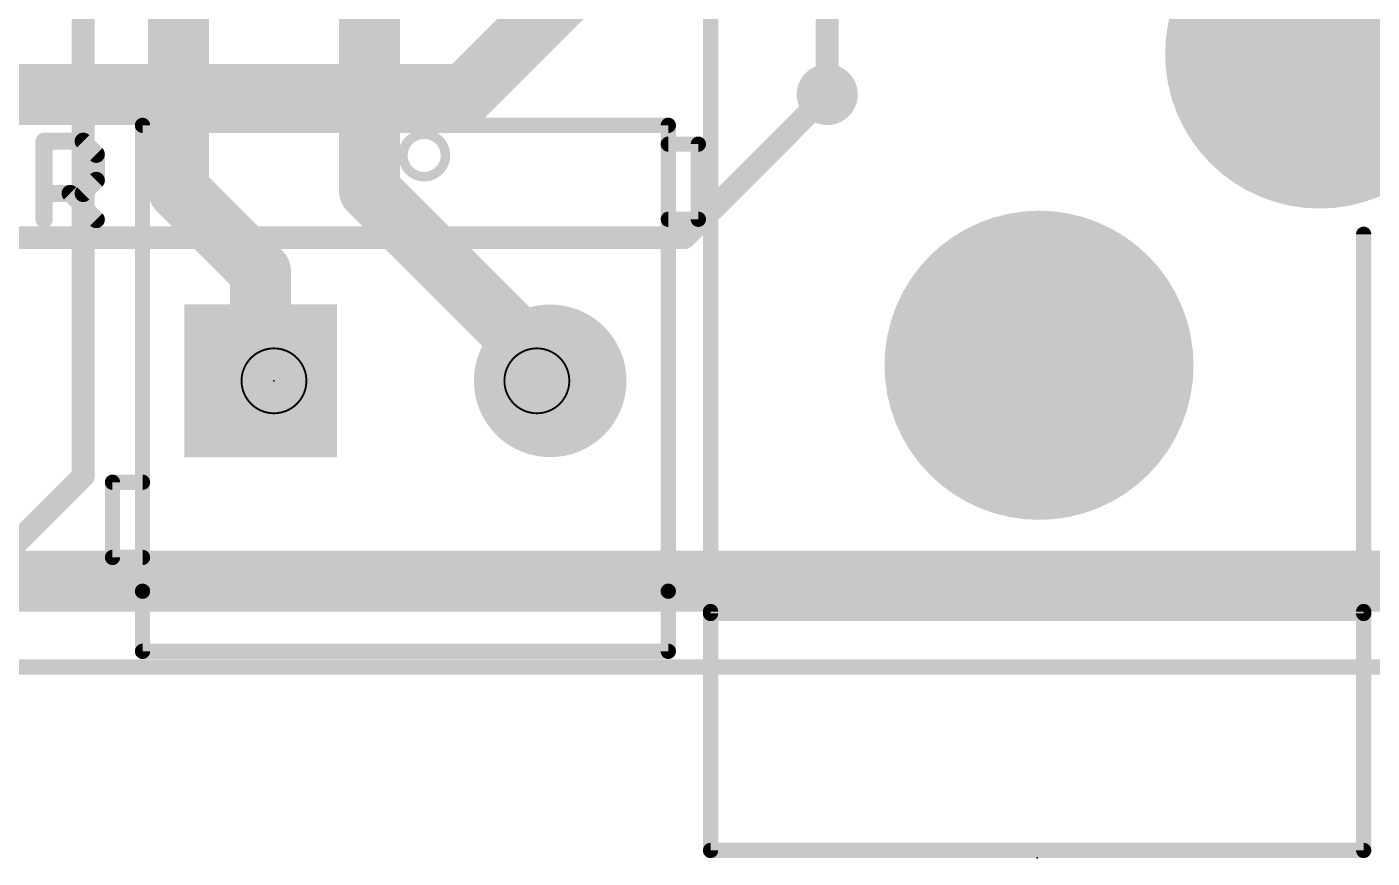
# Model space of a CAD drawing. Extents: x -0.1 to 52.8, y -11.4 to 50.9.
# Drawn here: x 25.92 to 43.83, y -2.54 to 8.52 of the extents above; entities that cross this region are included whole.
import ezdxf

# ---------------------------------------------------------------- set-up
doc = ezdxf.new("R2010")
doc.units = 0
for name, color, linetype in [('1', 12, 'CONTINUOUS'), ('16', 132, 'CONTINUOUS'), ('17', 110, 'CONTINUOUS'), ('18', 110, 'CONTINUOUS'), ('20', 53, 'CONTINUOUS'), ('21', 41, 'CONTINUOUS'), ('23', 53, 'CONTINUOUS'), ('51', 53, 'CONTINUOUS')]:
    doc.layers.add(name, color=color, linetype=linetype)

# ---------------------------------------------------------------- blocks, each defined once
blk = doc.blocks.new('RECT')
blk.add_solid([(-0.5, -0.5), (0.5, -0.5), (-0.5, 0.5), (0.5, 0.5)])
blk = doc.blocks.new('ROUNDP')
at = {"const_width": 0.5}
blk.add_lwpolyline([(0, -0.25, 1), (0, 0.25, 1), (0, -0.25)], format="xyb", dxfattribs=at)
blk = doc.blocks.new('SQUAREP')
blk.add_solid([(-0.5, -0.5), (0.5, -0.5), (-0.5, 0.5), (0.5, 0.5)])
blk = doc.blocks.new('ROUNDV')
at = {"const_width": 0.5}
blk.add_lwpolyline([(0, -0.25, 1), (0, 0.25, 1), (0, -0.25)], format="xyb", dxfattribs=at)

msp = doc.modelspace()

# ---------------------------------------------------------------- linework, layer by layer
at = {"layer": '1'}
for points, const_width in [([(35.56, 11.43), (31.75, 7.62)], 0.8128), ([(31.75, 7.62), (17.78, 7.62)], 0.8128), ([(34.671, 5.715), (36.576, 7.62)], 0.3048), ([(15.875, 5.715), (33.655, 5.715)], 0.3048), ([(33.655, 5.715), (34.671, 5.715)], 0.3048), ([(48.133, 1.143), (13.716, 1.143)], 0.8128)]:
    msp.add_lwpolyline(points, dxfattribs=dict(at, const_width=const_width))
for points, const_width in [([(31.6063, 7.7637, 1), (31.8937, 7.4763)], 0.4064), ([(31.75, 7.4168, 1), (31.75, 7.8232)], 0.4064), ([(36.6299, 7.5661, 1), (36.5221, 7.6739)], 0.1524), ([(33.655, 5.7912, 1), (33.655, 5.6388)], 0.1524), ([(33.655, 5.6388, 1), (33.655, 5.7912)], 0.1524), ([(34.6171, 5.7689, 1), (34.7249, 5.6611)], 0.1524), ([(34.671, 5.6388, 1), (34.671, 5.7912)], 0.1524)]:
    msp.add_lwpolyline(points, format="xyb", dxfattribs=dict(at, const_width=const_width))
at = {"layer": '16'}
for points, const_width in [([(36.576, 7.62), (36.576, 22.606)], 0.3048), ([(30.48, 6.35), (30.48, 16.51)], 0.8128), ([(27.94, 6.35), (27.94, 12.7)], 0.8128), ([(26.67, 11.43), (26.67, 2.54)], 0.3048), ([(29.0322, 5.2578), (27.94, 6.35)], 0.8128), ([(32.8878, 3.9422), (30.48, 6.35)], 0.8128), ([(29.0322, 3.81), (29.0322, 5.2578)], 0.8128), ([(32.8878, 3.81), (32.8878, 3.9422)], 0.8128), ([(26.67, 2.54), (25.4, 1.27)], 0.3048), ([(50.8, 0), (0, 0)], 0.2032)]:
    msp.add_lwpolyline(points, dxfattribs=dict(at, const_width=const_width))
for points, const_width in [([(36.4998, 7.62, 1), (36.6522, 7.62)], 0.1524), ([(28.0837, 6.4937, 1), (27.7963, 6.2063)], 0.4064), ([(30.6237, 6.4937, 1), (30.3363, 6.2063)], 0.4064), ([(27.7368, 6.35, 1), (28.1432, 6.35)], 0.4064), ([(30.2768, 6.35, 1), (30.6832, 6.35)], 0.4064), ([(29.2354, 5.2578, 1), (28.829, 5.2578)], 0.4064), ([(28.8885, 5.1141, 1), (29.1759, 5.4015)], 0.4064), ([(33.091, 3.9422, 1), (32.6846, 3.9422)], 0.4064), ([(32.7441, 3.7985, 1), (33.0315, 4.0859)], 0.4064), ([(28.829, 3.81, 1), (29.2354, 3.81)], 0.4064), ([(32.6846, 3.81, 1), (33.091, 3.81)], 0.4064), ([(26.7239, 2.4861, 1), (26.6161, 2.5939)], 0.1524), ([(26.5938, 2.54, 1), (26.7462, 2.54)], 0.1524)]:
    msp.add_lwpolyline(points, format="xyb", dxfattribs=dict(at, const_width=const_width))
at = {"layer": '20', "const_width": 0.2032}
msp.add_lwpolyline([(0, 0), (50.47, 0)], dxfattribs=at)
at = {"layer": '21'}
for points, const_width in [([(35.0224, 0.714), (35.0224, 11.7188)], 0.2032), ([(27.46, 7.21), (34.46, 7.21)], 0.2032), ([(27.46, 1.01), (27.46, 7.21)], 0.2032), ([(34.46, 7.21), (34.46, 1.01)], 0.2032), ([(26.1493, 5.9563), (26.1493, 6.9986)], 0.2286), ([(26.1493, 6.9986), (26.6704, 6.9986)], 0.2286), ([(26.6704, 6.9986), (26.8442, 6.8249)], 0.2286), ([(26.8442, 6.8249), (26.8442, 6.4774)], 0.2286), ([(26.8442, 6.4774), (26.6704, 6.3037)], 0.2286), ([(26.6704, 6.3037), (26.1493, 6.3037)], 0.2286), ([(26.4967, 6.3037), (26.8442, 5.9563)], 0.2286), ([(43.7176, 0.714), (43.7176, 5.76)], 0.2032), ([(27.46, 0.21), (27.46, 1.01)], 0.2032), ([(34.46, 1.01), (27.46, 1.01)], 0.2032), ([(34.46, 1.01), (34.46, 0.21)], 0.2032), ([(35.0224, 0.714), (43.7176, 0.714)], 0.2032), ([(34.46, 0.21), (27.46, 0.21)], 0.2032)]:
    msp.add_lwpolyline(points, dxfattribs=dict(at, const_width=const_width))
for points, const_width in [([(27.46, 7.2608, 1), (27.46, 7.1592)], 0.1016), ([(27.5108, 7.21, 1), (27.4092, 7.21)], 0.1016), ([(34.5108, 7.21, 1), (34.4092, 7.21)], 0.1016), ([(34.46, 7.1592, 1), (34.46, 7.2608)], 0.1016), ([(26.2065, 6.9986, 1), (26.0922, 6.9986)], 0.1143), ([(26.1493, 7.0557, 1), (26.1493, 6.9414)], 0.1143), ([(26.7109, 7.039, 1), (26.63, 6.9582)], 0.1143), ([(26.6704, 6.9414, 1), (26.6704, 7.0557)], 0.1143), ([(26.9013, 6.8249, 1), (26.787, 6.8249)], 0.1143), ([(26.8037, 6.7845, 1), (26.8846, 6.8653)], 0.1143), ([(26.787, 6.4774, 1), (26.9013, 6.4774)], 0.1143), ([(26.8846, 6.437, 1), (26.8037, 6.5179)], 0.1143), ([(26.1493, 6.3609, 1), (26.1493, 6.2466)], 0.1143), ([(26.5371, 6.3441, 1), (26.4563, 6.2633)], 0.1143), ([(26.63, 6.3441, 1), (26.7109, 6.2633)], 0.1143), ([(26.6704, 6.2466, 1), (26.6704, 6.3609)], 0.1143), ([(26.0922, 5.9563, 1), (26.2065, 5.9563)], 0.1143), ([(26.8037, 5.9159, 1), (26.8846, 5.9967)], 0.1143), ([(43.7684, 5.76, 1), (43.6668, 5.76)], 0.1016), ([(27.5108, 1.01, 1), (27.4092, 1.01)], 0.1016), ([(27.46, 1.0608, 1), (27.46, 0.9592)], 0.1016), ([(34.5108, 1.01, 1), (34.4092, 1.01)], 0.1016), ([(34.46, 0.9592, 1), (34.46, 1.0608)], 0.1016), ([(27.4092, 1.01, 1), (27.5108, 1.01)], 0.1016), ([(34.4092, 1.01, 1), (34.5108, 1.01)], 0.1016), ([(35.0224, 0.7648, 1), (35.0224, 0.6632)], 0.1016), ([(34.9716, 0.714, 1), (35.0732, 0.714)], 0.1016), ([(43.6668, 0.714, 1), (43.7684, 0.714)], 0.1016), ([(43.7176, 0.6632, 1), (43.7176, 0.7648)], 0.1016), ([(27.46, 0.2608, 1), (27.46, 0.1592)], 0.1016), ([(27.4092, 0.21, 1), (27.5108, 0.21)], 0.1016), ([(34.4092, 0.21, 1), (34.5108, 0.21)], 0.1016), ([(34.46, 0.1592, 1), (34.46, 0.2608)], 0.1016)]:
    msp.add_lwpolyline(points, format="xyb", dxfattribs=dict(at, const_width=const_width))
at = {"layer": '23'}
for p in [(29.21, 3.81), (39.37, -2.54)]:
    msp.add_point(p, dxfattribs=at)
at = {"layer": '51'}
for points, const_width in [([(31.21, 6.5272, 1), (31.21, 7.0928, 1), (31.21, 6.5272)], 0.127), ([(34.46, 7.0108, 1), (34.46, 6.9092)], 0.1016), ([(34.9108, 6.96, 1), (34.8092, 6.96)], 0.1016), ([(34.86, 6.9092, 1), (34.86, 7.0108)], 0.1016), ([(34.46, 6.0108, 1), (34.46, 5.9092)], 0.1016), ([(34.8092, 5.96, 1), (34.9108, 5.96)], 0.1016), ([(34.86, 5.9092, 1), (34.86, 6.0108)], 0.1016), ([(29.21, 3.3782, 1), (29.21, 4.2418, 1), (29.21, 3.3782)], 0.0254), ([(32.71, 3.3782, 1), (32.71, 4.2418, 1), (32.71, 3.3782)], 0.0254), ([(27.06, 2.5108, 1), (27.06, 2.4092)], 0.1016), ([(27.1108, 2.46, 1), (27.0092, 2.46)], 0.1016), ([(27.46, 2.4092, 1), (27.46, 2.5108)], 0.1016), ([(27.06, 1.5108, 1), (27.06, 1.4092)], 0.1016), ([(27.0092, 1.46, 1), (27.1108, 1.46)], 0.1016), ([(27.46, 1.4092, 1), (27.46, 1.5108)], 0.1016), ([(35.0732, 0.7394, 1), (34.9716, 0.7394)], 0.1016), ([(43.7684, 0.7394, 1), (43.6668, 0.7394)], 0.1016), ([(35.0224, -2.3892, 1), (35.0224, -2.4908)], 0.1016), ([(34.9716, -2.44, 1), (35.0732, -2.44)], 0.1016), ([(43.6668, -2.44, 1), (43.7684, -2.44)], 0.1016), ([(43.7176, -2.4908, 1), (43.7176, -2.3892)], 0.1016)]:
    msp.add_lwpolyline(points, format="xyb", dxfattribs=dict(at, const_width=const_width))
at = {"layer": '51', "const_width": 0.2032}
for points in [[(34.46, 6.96), (34.86, 6.96)], [(34.86, 6.96), (34.86, 5.96)], [(34.86, 5.96), (34.46, 5.96)], [(27.46, 2.46), (27.06, 2.46)], [(27.06, 2.46), (27.06, 1.46)], [(27.06, 1.46), (27.46, 1.46)], [(35.0224, 0.7394), (35.0224, -2.44)], [(43.7176, -2.44), (43.7176, 0.7394)], [(43.7176, -2.44), (35.0224, -2.44)]]:
    msp.add_lwpolyline(points, dxfattribs=at)

# ---------------------------------------------------------------- block references
at = {"layer": '17', "xscale": 4.1148, "yscale": 4.1148, "rotation": 90}
msp.add_blockref('ROUNDP', (43.1316, 8.16), dxfattribs=at)
msp.add_blockref('ROUNDP', (43.1316, 8.16), dxfattribs=at)
at = {"layer": '17'}
for name, p, xscale, yscale in [('ROUNDP', (39.3954, 4.017), 4.1148, 4.1148), ('ROUNDP', (39.3954, 4.017), 4.1148, 4.1148), ('SQUAREP', (29.0322, 3.81), 2.032, 2.032), ('SQUAREP', (29.0322, 3.81), 2.032, 2.032), ('ROUNDP', (32.8878, 3.81), 2.032, 2.032), ('ROUNDP', (32.8878, 3.81), 2.032, 2.032)]:
    msp.add_blockref(name, p, dxfattribs=dict(at, xscale=xscale, yscale=yscale))
at = {"layer": '18', "xscale": 0.8128, "yscale": 0.8128}
msp.add_blockref('ROUNDV', (36.576, 7.62), dxfattribs=at)
msp.add_blockref('ROUNDV', (36.576, 7.62), dxfattribs=at)
at = {"layer": '51', "xscale": 0.2794, "yscale": 2.4384, "rotation": 90}
msp.add_blockref('RECT', (39.37, 4.9911), dxfattribs=at)

doc.saveas('drawing.dxf')
